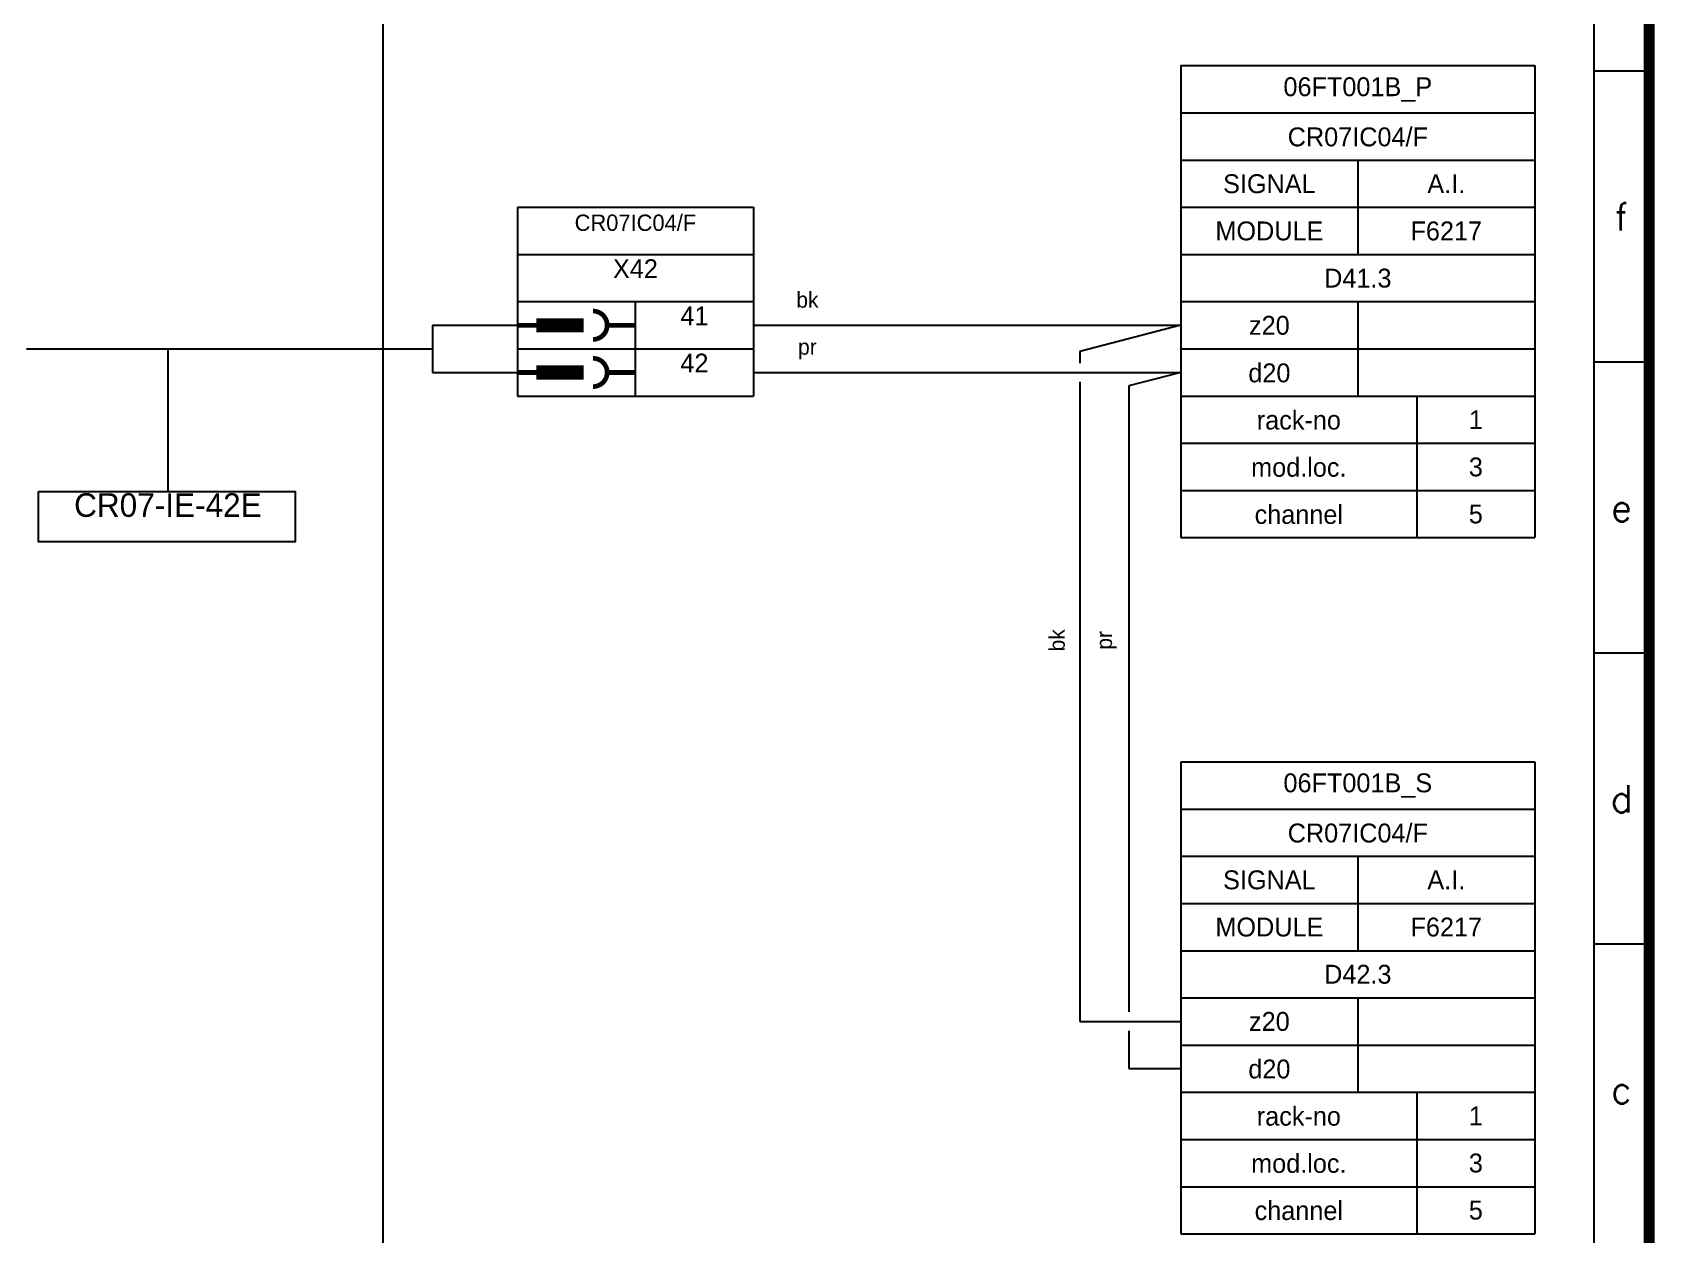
# Model space of a CAD drawing. Extents: x -4 to 378, y 0 to 264.
# Drawn here: x 248.9 to 377.8, y 73.8 to 169.3 of the extents above; entities that cross this region are included whole.
import ezdxf
from ezdxf.enums import TextEntityAlignment as Align

# ---------------------------------------------------------------- set-up
doc = ezdxf.new("R2010")
doc.units = 0
doc.header["$LTSCALE"] = 5
doc.header["$MEASUREMENT"] = 0
doc.linetypes.add('CONTINUA', pattern=[0])
doc.layers.get('0').update_dxf_attribs({"linetype": 'CONTINUA'})
doc.styles.add('DESCRIZ', font='SIMPLEX')
doc.styles.add('FOXS', font='FOXS')
doc.styles.add('SIMPLEX', font='simplex.shx')

# ---------------------------------------------------------------- blocks, each defined once
blk = doc.blocks.new('CART_OR')
at = {"const_width": 0.879}
blk.add_lwpolyline([(0, 263.13), (377.41, 263.13), (377.41, 0), (0, 0)], close=True, dxfattribs=at)
at = {"style": 'DESCRIZ'}
blk.add_attdef('PLOT_PAREMETERS', text='', height=1.76, rotation=90, dxfattribs=at).set_placement((-2.95, 50.73), align=Align.MIDDLE)
for tag, height, p in [('REV4', 1.76, (4.2, 25.57)), ('XX/XX/94', 1.76, (16.47, 25.57)), ('REV3', 1.76, (4.2, 21.43)), ('XX/XX/94', 1.76, (16.47, 21.43)), ('SCALE', 1.76, (339.86, 20.71)), ('FOGLIO', 1.76, (362.89, 20.76)), ('REV2', 1.76, (4.2, 17.28)), ('XX/XX/94', 1.76, (16.47, 17.28)), ('XX/XX/94', 1.76, (16.47, 13.14)), ('REV1', 1.76, (4.2, 13.14)), ('HEADER_LINE_3', 2.19, (228.5, 11.83)), ('XX/XX/94', 1.76, (16.47, 8.99)), ('REV0', 1.76, (4.2, 8.99)), ('HEADER_LINE_4', 2.19, (228.5, 7.59))]:
    blk.add_attdef(tag, text='', height=height, dxfattribs=at).set_placement(p, align=Align.MIDDLE)
for tag, p in [('DESCRIPTION', (27.33, 24.69)), ('DESCRIPTION', (27.33, 20.54)), ('DESCRIPTION', (27.33, 16.4)), ('DOCUMENT', (349.33, 15.81)), ('DESCRIPTION', (27.33, 12.25)), ('CUSTOMER_ORDER', (349.33, 11.08)), ('DESCRIPTION', (27.33, 8.11)), ('CUSTOMER_REF', (349.33, 6.34))]:
    blk.add_attdef(tag, p, '', height=1.76, dxfattribs=at)
at = {"style": 'FOXS', "width": 0.9}
for tag, p in [('DISEGNATO4', (129.98, 25.47)), ('CONTROLLATO4', (145.07, 25.47)), ('APPROVATO4', (160.16, 25.47)), ('DISEGNATO3', (129.98, 21.33)), ('CONTROLLATO3', (145.07, 21.33)), ('APPROVATO3', (160.16, 21.33)), ('DISEGNATO2', (129.98, 17.18)), ('CONTROLLATO2', (145.07, 17.18)), ('APPROVATO2', (160.16, 17.18)), ('DISEGNATO1', (129.98, 13.03)), ('CONTROLLATO1', (145.07, 13.03)), ('APPROVATO1', (160.16, 13.03)), ('DISEGNATO0', (129.98, 8.88)), ('CONTROLLATO0', (145.07, 8.88)), ('APPROVATO0', (160.16, 8.88))]:
    blk.add_attdef(tag, text='', height=2.19, dxfattribs=at).set_placement(p, align=Align.MIDDLE)
at = {"color": 1, "style": 'DESCRIZ'}
for tag, p in [('CONTRACTOR', (228.5, 24.4)), ('HEADER_LINE_1', (228.5, 20.7)), ('HEADER_LINE_2', (228.5, 17.01))]:
    blk.add_attdef(tag, text='', height=1.9, dxfattribs=at).set_placement(p, align=Align.MIDDLE)
at = {"style": 'DESCRIZ'}
blk.add_attdef('FILE_NAME', (-2.16, 3.38), '', height=1.76, rotation=90, dxfattribs=at)

msp = doc.modelspace()

# ---------------------------------------------------------------- linework, layer by layer
at = {"color": 7}
for p, q in [((373.03, 258.75), (373.03, 27.54)), ((276.76, 250.75), (276.76, 27.54)), ((377.41, 166.27), (373.03, 166.27)), ((340.2, 146.08), (332.17, 144)), ((332.17, 144), (332.17, 143.08)), ((377.41, 143.14), (373.03, 143.14)), ((340.2, 142.33), (336.06, 141.26)), ((332.17, 141.58), (332.17, 90.77)), ((336.06, 141.26), (336.06, 91.52)), ((377.41, 120.02), (373.03, 120.02)), ((377.41, 96.9), (373.03, 96.9)), ((336.06, 90.02), (336.06, 87.02))]:
    msp.add_line(p, q, dxfattribs=at)
for p, q in [((340.2, 166.71), (368.32, 166.71)), ((340.2, 166.71), (340.2, 147.96)), ((368.32, 166.71), (368.32, 129.21)), ((340.2, 162.96), (368.32, 162.96)), ((340.2, 159.21), (368.32, 159.21)), ((354.26, 159.21), (354.26, 155.46)), ((287.47, 155.46), (306.22, 155.46)), ((287.47, 155.46), (287.47, 140.46)), ((306.22, 155.46), (306.22, 140.46)), ((340.2, 155.46), (368.32, 155.46)), ((354.26, 155.46), (354.26, 151.71)), ((287.47, 151.71), (306.22, 151.71)), ((340.2, 151.71), (368.32, 151.71)), ((287.47, 147.96), (306.22, 147.96)), ((296.84, 140.46), (296.84, 147.96)), ((340.2, 147.96), (368.32, 147.96)), ((340.2, 147.96), (340.2, 144.21)), ((354.26, 147.96), (354.26, 140.46)), ((280.72, 146.08), (280.72, 142.33)), ((280.72, 146.08), (287.47, 146.08)), ((306.22, 146.08), (340.2, 146.08)), ((248.43, 144.21), (280.72, 144.21)), ((259.68, 144.21), (259.68, 132.87)), ((287.47, 144.21), (306.22, 144.21)), ((340.2, 144.21), (340.2, 129.21)), ((340.2, 144.21), (368.32, 144.21)), ((280.72, 142.33), (287.47, 142.33)), ((306.22, 142.33), (340.2, 142.33)), ((287.47, 140.46), (306.22, 140.46)), ((340.2, 140.46), (368.32, 140.46)), ((358.95, 140.46), (358.95, 129.21)), ((340.2, 136.71), (368.32, 136.71)), ((340.2, 132.96), (368.32, 132.96)), ((340.2, 129.21), (368.32, 129.21)), ((340.2, 111.39), (368.32, 111.39)), ((340.2, 111.39), (340.2, 92.64)), ((368.32, 111.39), (368.32, 73.89)), ((340.2, 107.64), (368.32, 107.64)), ((340.2, 103.89), (368.32, 103.89)), ((354.26, 103.89), (354.26, 100.14)), ((340.2, 100.14), (368.32, 100.14)), ((354.26, 100.14), (354.26, 96.39)), ((340.2, 96.39), (368.32, 96.39)), ((340.2, 92.64), (368.32, 92.64)), ((340.2, 92.64), (340.2, 88.89)), ((354.26, 92.64), (354.26, 85.14)), ((332.17, 90.77), (340.2, 90.77)), ((340.2, 88.89), (368.32, 88.89)), ((340.2, 88.89), (340.2, 73.89)), ((336.06, 87.02), (340.2, 87.02)), ((340.2, 85.14), (368.32, 85.14)), ((358.95, 85.14), (358.95, 73.89)), ((340.2, 81.39), (368.32, 81.39)), ((340.2, 77.64), (368.32, 77.64)), ((340.2, 73.89), (368.32, 73.89))]:
    msp.add_line(p, q)
at = {"const_width": 0.375}
for points in [[(293.47, 147.21, -1), (293.47, 144.96, -1)], [(293.47, 143.46, -1), (293.47, 141.21, -1)]]:
    msp.add_lwpolyline(points, format="xyb", dxfattribs=at)
for points, const_width in [([(288.97, 146.08), (287.47, 146.08)], 0.375), ([(292.72, 146.08), (288.97, 146.08)], 1.12), ([(296.84, 146.08), (294.59, 146.08)], 0.375), ([(288.97, 142.33), (287.47, 142.33)], 0.375), ([(292.72, 142.33), (288.97, 142.33)], 1.12), ([(296.84, 142.33), (294.59, 142.33)], 0.375)]:
    msp.add_lwpolyline(points, dxfattribs=dict(const_width=const_width))
msp.add_lwpolyline([(249.4, 132.87), (269.79, 132.87), (269.79, 128.87), (249.4, 128.87)], close=True)

# ---------------------------------------------------------------- block references
at = {"color": 7}
msp.add_blockref('CART_OR', (0, 0), dxfattribs=at)

# ---------------------------------------------------------------- texts
at = {"color": 1}
for s, p in [('06FT001B_P', (354.26, 164.83)), ('CR07IC04/F', (354.26, 161.08)), ('A.I.', (361.29, 157.33)), ('F6217', (361.29, 153.58)), ('D41.3', (354.26, 149.83)), ('z20', (347.23, 146.08)), ('d20', (347.23, 142.33)), ('1', (363.64, 138.58)), ('3', (363.64, 134.83)), ('5', (363.64, 131.08)), ('06FT001B_S', (354.26, 109.52)), ('CR07IC04/F', (354.26, 105.77)), ('A.I.', (361.29, 102.02)), ('F6217', (361.29, 98.27)), ('D42.3', (354.26, 94.52)), ('z20', (347.23, 90.77)), ('d20', (347.23, 87.02)), ('1', (363.64, 83.27)), ('3', (363.64, 79.52)), ('5', (363.64, 75.77))]:
    msp.add_text(s, height=1.5, dxfattribs=at).set_placement(p, align=Align.MIDDLE)
for s, p in [('SIGNAL', (347.23, 157.33)), ('MODULE', (347.23, 153.58)), ('rack-no', (349.57, 138.58)), ('mod.loc.', (349.57, 134.83)), ('channel', (349.57, 131.08)), ('SIGNAL', (347.23, 102.02)), ('MODULE', (347.23, 98.27)), ('rack-no', (349.57, 83.27)), ('mod.loc.', (349.57, 79.52)), ('channel', (349.57, 75.77))]:
    msp.add_text(s, height=1.5).set_placement(p, align=Align.MIDDLE)
for s, height, p in [('CR07IC04/F', 1.3, (296.84, 153.58)), ('X42', 1.5, (296.84, 149.83)), ('bk', 1.25, (310.51, 147.48)), ('41', 1.5, (301.53, 146.08)), ('pr', 1.25, (310.51, 143.74)), ('42', 1.5, (301.53, 142.33)), ('CR07-IE-42E', 1.875, (259.68, 130.86))]:
    msp.add_text(s, height=height, dxfattribs=at).set_placement(p, align=Align.CENTER)
at = {"color": 7, "style": 'SIMPLEX'}
for s, p in [('f', (375.22, 154.7)), ('e', (375.22, 131.58)), ('d', (375.22, 108.46)), ('c', (375.22, 85.34))]:
    msp.add_text(s, height=2.19, dxfattribs=at).set_placement(p, align=Align.MIDDLE)
at = {"color": 1}
for s, p in [('bk', (330.97, 121.05)), ('pr', (334.72, 121.05))]:
    msp.add_text(s, height=1.25, rotation=90, dxfattribs=at).set_placement(p, align=Align.CENTER)

doc.saveas('drawing.dxf')
